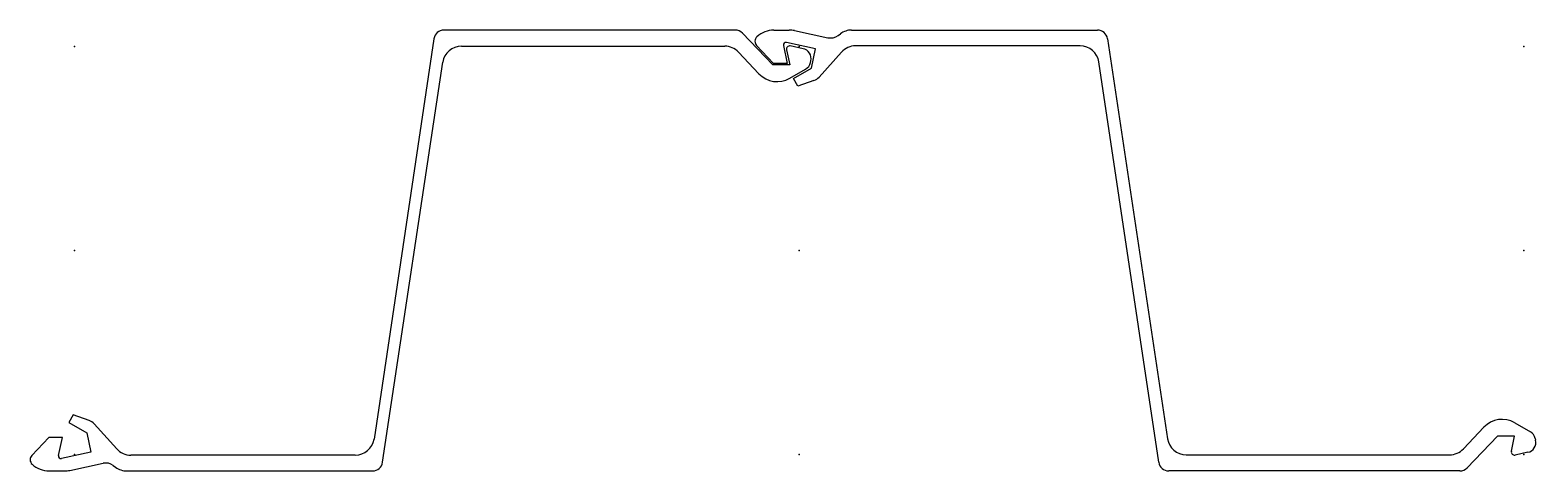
# Model space of a CAD drawing. Extents: x -35 to 1159, y -175 to 175.
import ezdxf

# ---------------------------------------------------------------- set-up
doc = ezdxf.new("R2010")
doc.units = 0
doc.header["$MEASUREMENT"] = 0
doc.layers.get('0').update_dxf_attribs({"color": 5, "linetype": 'CONTINUOUS'})

msp = doc.modelspace()

# ---------------------------------------------------------------- linework, layer by layer
at = {"linetype": 'Continuous'}
for p, q in [((285.24112, 168.18248), (237.73042, -149.71715)), ((524.15295, 175), (293.15323, 175)), ((553.98999, 147.5), (529.9209, 172.54353)), ((555.02692, 175), (567.17719, 175)), ((571.31744, 174.56676), (597.83221, 168.95633)), ((605.81781, 170.677), (607.74927, 172.09406)), ((616.62244, 175), (811.66193, 175)), ((819.57318, 168.18832), (867.28156, -149.42812)), ((307.11517, 162.2), (515.99152, 162.2)), ((526.88837, 157.50818), (543.11456, 140.35536)), ((554.65997, 148.5), (541.28351, 162.64513)), ((562.49652, 162.79118), (565.52002, 148.5)), ((588.06, 160.24001), (564.86841, 165.16158)), ((564.97522, 159.40245), (567.59998, 147.5)), ((578.09973, 160.23427), (567.93445, 162.3866)), ((584.78003, 144.66), (588.06, 160.24001)), ((608.61133, 157.53793), (590.74677, 137.70079)), ((797.8952, 162.5), (619.75763, 162.5)), ((244.57317, -168.18832), (292.28156, 149.42812)), ((567.59998, 147.5), (553.98999, 147.5)), ((565.52002, 148.5), (554.65997, 148.5)), ((567.64807, 136.78163), (580.12146, 143.98734)), ((570.57001, 136.44), (584.78003, 144.66)), ((583.93896, 149.22371), (584.2619, 150.71696)), ((860.24109, -168.18248), (812.73041, 149.71715)), ((574.07001, 130.38), (570.57001, 136.44)), ((586.73987, 134.99719), (574.07001, 130.38)), ((-0.93, -130.38), (-4.43, -136.44)), ((11.73986, -134.99719), (-0.93, -130.38)), ((-4.43, -136.44), (9.78, -144.66)), ((33.61135, -157.53793), (15.74676, -137.70079)), ((1101.88831, -157.50818), (1118.1145, -140.35536)), ((1142.64807, -136.78163), (1155.12146, -143.98734)), ((-20.34, -148.5), (-33.71649, -162.64513)), ((-9.48, -148.5), (-20.34, -148.5)), ((-12.50345, -162.79118), (-9.48, -148.5)), ((9.78, -144.66), (13.06, -160.24001)), ((1128.98999, -147.5), (1104.9209, -172.54353)), ((1142.59998, -147.5), (1128.98999, -147.5)), ((1139.97522, -159.40245), (1142.59998, -147.5)), ((1158.93896, -149.22371), (1159.26184, -150.71696)), ((13.06, -160.24001), (-10.13158, -165.16158)), ((222.89519, -162.5), (44.75764, -162.5)), ((882.11517, -162.2), (1090.99146, -162.2)), ((1153.09973, -160.23427), (1142.93445, -162.3866)), ((-19.97306, -175), (-7.8228, -175)), ((-3.68253, -174.56676), (22.83222, -168.95633)), ((30.81783, -170.677), (32.74924, -172.09406)), ((41.62245, -175), (236.66191, -175)), ((1099.15295, -175), (868.15326, -175))]:
    msp.add_line(p, q, dxfattribs=at)
for centre, radius, start, end in [((293.15323, 167), 8, 90, 171.49995), ((524.15295, 167), 8, 43.86344, 90), ((544.91638, 166.08058), 5, 132.78691, 223.40015), ((555.02692, 155), 20, 90, 132.48102), ((567.17719, 155), 20, 78.05264, 90), ((599.90234, 178.7397), 10, 258.05263, 306.26687), ((616.62244, 160), 15, 90, 126.26676), ((811.66193, 167), 8, 8.54235, 90), ((307.11517, 147.2), 15, 90, 171.45761), ((515.99152, 147.2), 15, 43.40983, 90), ((564.45325, 163.20514), 2, 78.0194, 191.9451), ((567.41656, 159.94081), 2.5, 78.04449, 192.43573), ((576.44263, 152.40779), 8, 347.79832, 78.04529), ((619.75763, 147.5), 15, 90, 137.99501), ((797.8952, 147.5), 15, 8.50004, 90), ((576.11969, 150.91454), 8, 300.01457, 347.79832), ((557.64368, 154.09961), 20, 223.40988, 300.01453), ((583.31592, 144.39275), 10, 290.02287, 317.99493), ((8.3159, -144.39275), 10, 42.00502, 69.97706), ((1132.64368, -154.09961), 20, 59.98547, 136.59024), ((222.89519, -147.5), 15, 270, 351.49997), ((882.11517, -147.2), 15, 188.54239, 270), ((1151.44263, -152.40779), 8, 281.95471, 12.20177), ((1151.11975, -150.91454), 8, 12.20177, 59.98581), ((-30.08363, -166.08058), 5, 136.59976, 227.21299), ((-10.54676, -163.20514), 2, 168.05469, 281.98116), ((44.75764, -147.5), 15, 222.00502, 270), ((1090.99146, -147.2), 15, 270, 316.59017), ((1142.41663, -159.94081), 2.5, 167.56458, 281.95415), ((-19.97306, -155), 20, 227.51889, 270), ((-7.8228, -155), 20, 270, 281.94738), ((24.90235, -178.7397), 10, 53.73308, 101.94739), ((41.62245, -160), 15, 233.7331, 270), ((236.66191, -167), 8, 270, 351.45765), ((868.15326, -167), 8, 188.49999, 270), ((1099.15295, -167), 8, 270, 316.13656)]:
    msp.add_arc(centre, radius, start, end, dxfattribs=at)
for p in [(0, 162), (575, 162), (1150, 162), (0, 0), (575, 0), (1150, 0), (0, -162), (575, -162), (1150, -162)]:
    msp.add_point(p, dxfattribs=at)

doc.saveas('drawing.dxf')
